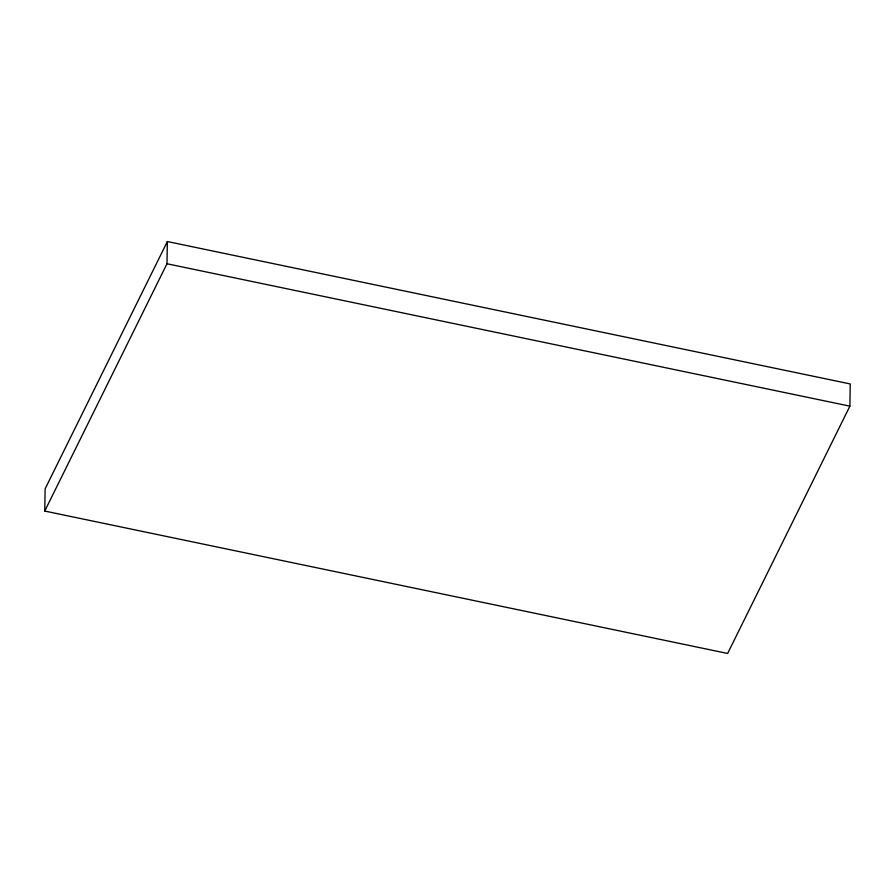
<?xml version="1.0" encoding="UTF-8"?>
<svg xmlns="http://www.w3.org/2000/svg" width="895" height="895" viewBox="0 0 895 895"><rect width="100%" height="100%" fill="white"/><g stroke="black" fill="none" stroke-linecap="round" stroke-linejoin="round"><path stroke-width="1.34" d="M44.75 511.056L45.119 488.849L167.354 241.538L850.25 383.944L849.881 406.151L727.646 653.462L44.75 511.056L166.973 263.756L167.354 241.538M166.973 263.756L849.881 406.151"/></g></svg>
